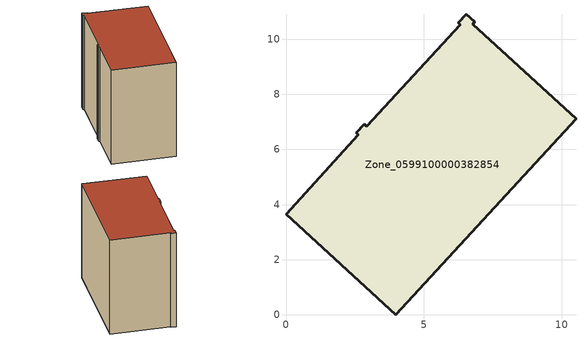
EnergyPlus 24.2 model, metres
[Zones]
Zone_0599100000382854
 floor ground (C_G): 6.77,10.54 10.51,7.11 3.98,0 0,3.65 2.62,6.52 2.54,6.6 2.84,6.91 2.92,6.83 6.31,10.52 6.24,10.59 6.53,10.91 6.85,10.62 z0
 wall outside (C_F): 2.54,6.6 2.62,6.52 0,3.65 3.98,0 10.51,7.11 6.77,10.54 6.85,10.62 6.53,10.91 6.24,10.59 6.31,10.52 2.92,6.83 2.84,6.91 2.54,6.6 z0:8.72
 roof outside (C_R): 6.53,10.91 6.24,10.59 6.31,10.52 2.92,6.83 2.84,6.91 2.54,6.6 2.62,6.52 0,3.65 3.98,0 10.51,7.11 6.77,10.54 6.85,10.62 z8.72
[BUILDING]
Pand.0599100000382854: North Axis=0; Terrain=City; Loads Convergence Tolerance Value=0.04; Temperature Convergence Tolerance Value=0.4; Solar Distribution=FullExterior; Maximum Number of Warmup Days=25; Minimum Number of Warmup Days=1
[Site:Location]
Rotterdam.The.Hague.AP_ZH_NLD Design_Conditions: Latitude=51.96; Longitude=4.45; Time Zone=1; Elevation=-4.5
[SITE:GROUNDTEMPERATURE:BUILDINGSURFACE]
18, 18, 18, 18, 18, 18, 18, 18, 18, 18, 18, 18
[MATERIAL] Thermal Absorptance=0.9; Solar Absorptance=0.7; Visible Absorptance=0.7
Name | Roughness | Thickness | Conductivity | Density | Specific Heat
G.TC.1992-2005 | MediumSmooth | 0.15 | 0.06 | 540 | 1210
F.TC.1992-2005 | Rough | 0.3 | 0.12 | 1920 | 840
R.TC.1992-2005 | MediumRough | 0.2 | 0.08 | 1500 | 1000
[CONSTRUCTION]
C_G: G.TC.1992-2005
C_F: F.TC.1992-2005
C_R: R.TC.1992-2005
[ZONE]
Zone_0599100000382854: Type=1; Multiplier=1; Ceiling Height=Autocalculate; Volume=Autocalculate; Floor Area=autocalculate; Part of Total Floor Area=Yes
[ZONEINFILTRATION:DESIGNFLOWRATE]
Infil_Zone_0599100000382854: Zone or ZoneList or Space or SpaceList=Zone_0599100000382854; Schedule=AlwaysOn; Design Flow Rate Calculation Method=Flow/Area; Flow Rate per Floor Area=0.0015; Constant Term Coefficient=1; Temperature Term Coefficient=0; Velocity Term Coefficient=0; Velocity Squared Term Coefficient=0
[HVACTEMPLATE:ZONE:IDEALLOADSAIRSYSTEM]
Zone_0599100000382854: Maximum Heating Supply Air Temperature=50; Minimum Cooling Supply Air Temperature=13; Maximum Heating Supply Air Humidity Ratio=0.0156; Minimum Cooling Supply Air Humidity Ratio=0.0077; Heating Limit=NoLimit; Cooling Limit=NoLimit; Dehumidification Control Type=ConstantSensibleHeatRatio; Cooling Sensible Heat Ratio=0.7; Dehumidification Setpoint=60; Humidification Control Type=None; Humidification Setpoint=30; Outdoor Air Method=None; Outdoor Air Flow Rate per Person=0.00944; Outdoor Air Flow Rate per Zone Floor Area=0; Outdoor Air Flow Rate per Zone=0; Demand Controlled Ventilation Type=None; Outdoor Air Economizer Type=NoEconomizer; Heat Recovery Type=None; Sensible Heat Recovery Effectiveness=0.7; Latent Heat Recovery Effectiveness=0.65
[ZONECONTROL:THERMOSTAT]
ThermostatControl_Zone_0599100000382854: Zone or ZoneList=Zone_0599100000382854; Control Type Schedule=DualSetpointControlType; Control 1=Thermostat_Zone_0599100000382854; Temperature Difference Between Cutout And Setpoint=0
[THERMOSTATSETPOINT:DUALSETPOINT]
Thermostat_Zone_0599100000382854: Heating Setpoint Temperature Schedule=HeatingSetpoint_Zone_0599100000382854; Cooling Setpoint Temperature Schedule=CoolingSetpoint_Zone_0599100000382854
[SCHEDULE:COMPACT]
HeatingSetpoint_Zone_0599100000382854: Through: 12/31, For: AllDays, Until: 24:00, 21
CoolingSetpoint_Zone_0599100000382854: Through: 12/31, For: AllDays, Until: 24:00, 24
DualSetpointControlType: Through: 12/31, For: AllDays, Until: 24:00, 4
AlwaysOn: Through: 12/31, For: AllDays, Until: 24:00, 1
